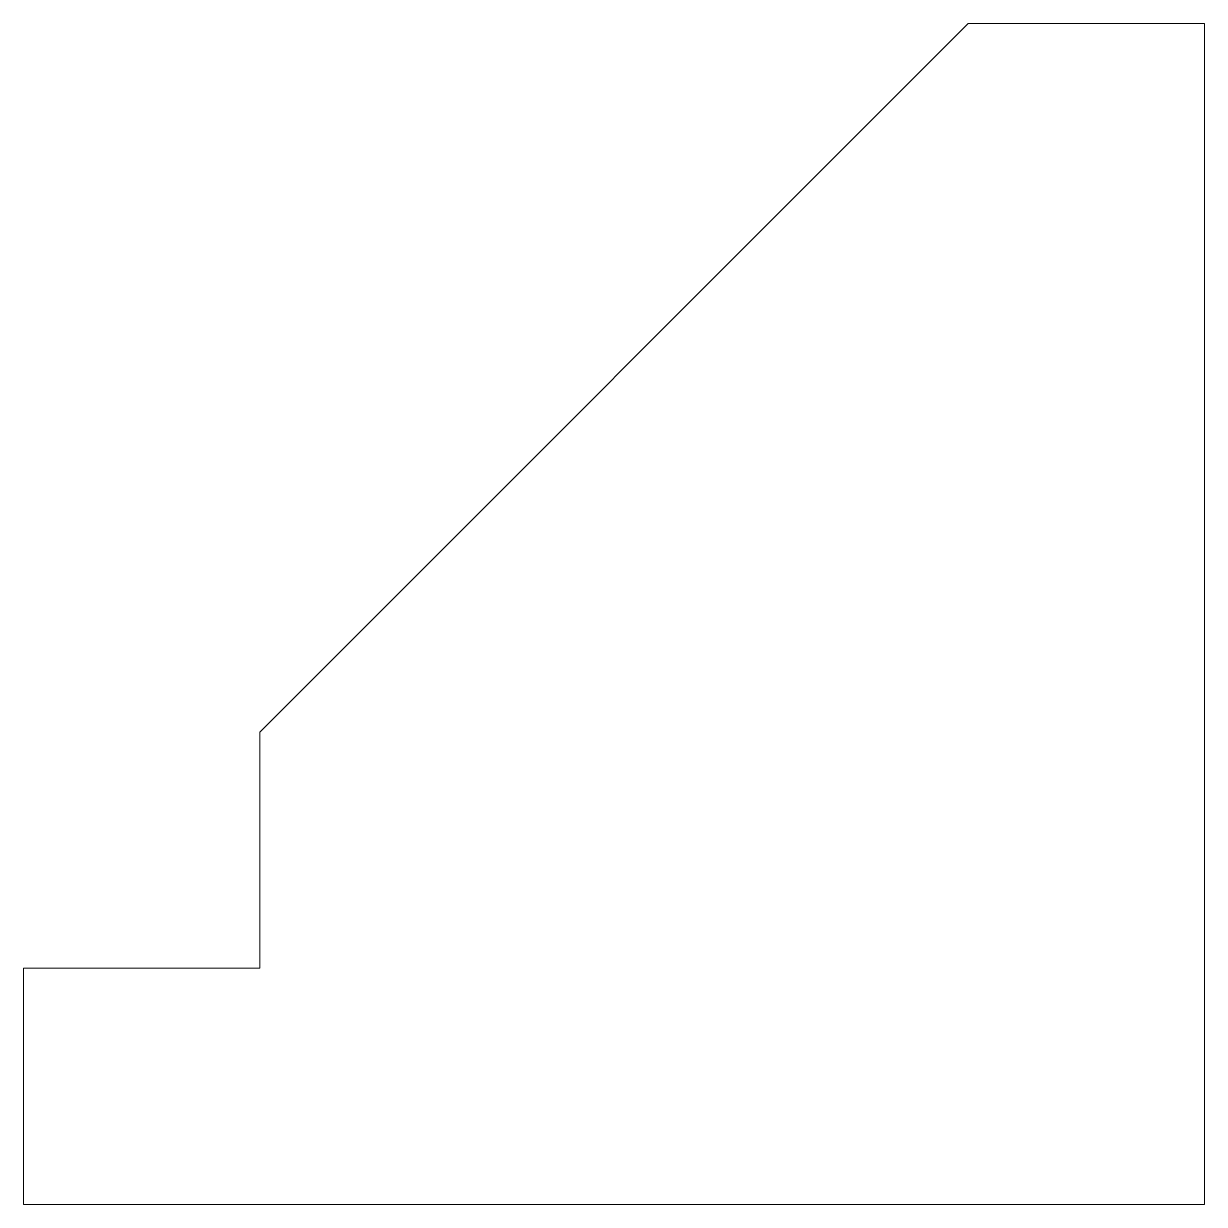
# Model space of a CAD drawing. Header units: millimetres. Extents: x 0 to 5, y 0 to 5.
import ezdxf

# ---------------------------------------------------------------- set-up
doc = ezdxf.new("R2010")
doc.units = ezdxf.units.MM
doc.layers.get('0').update_dxf_attribs({"linetype": 'CONTINUOUS', "lineweight": 0})

msp = doc.modelspace()

# ---------------------------------------------------------------- linework, layer by layer
for p, q in [((4, 5), (1, 2)), ((5, 5), (4, 5)), ((5, 0), (5, 5)), ((1, 2), (1, 1)), ((1, 1), (0, 1)), ((0, 1), (0, 0)), ((0, 0), (5, 0))]:
    msp.add_line(p, q)

doc.saveas('drawing.dxf')
